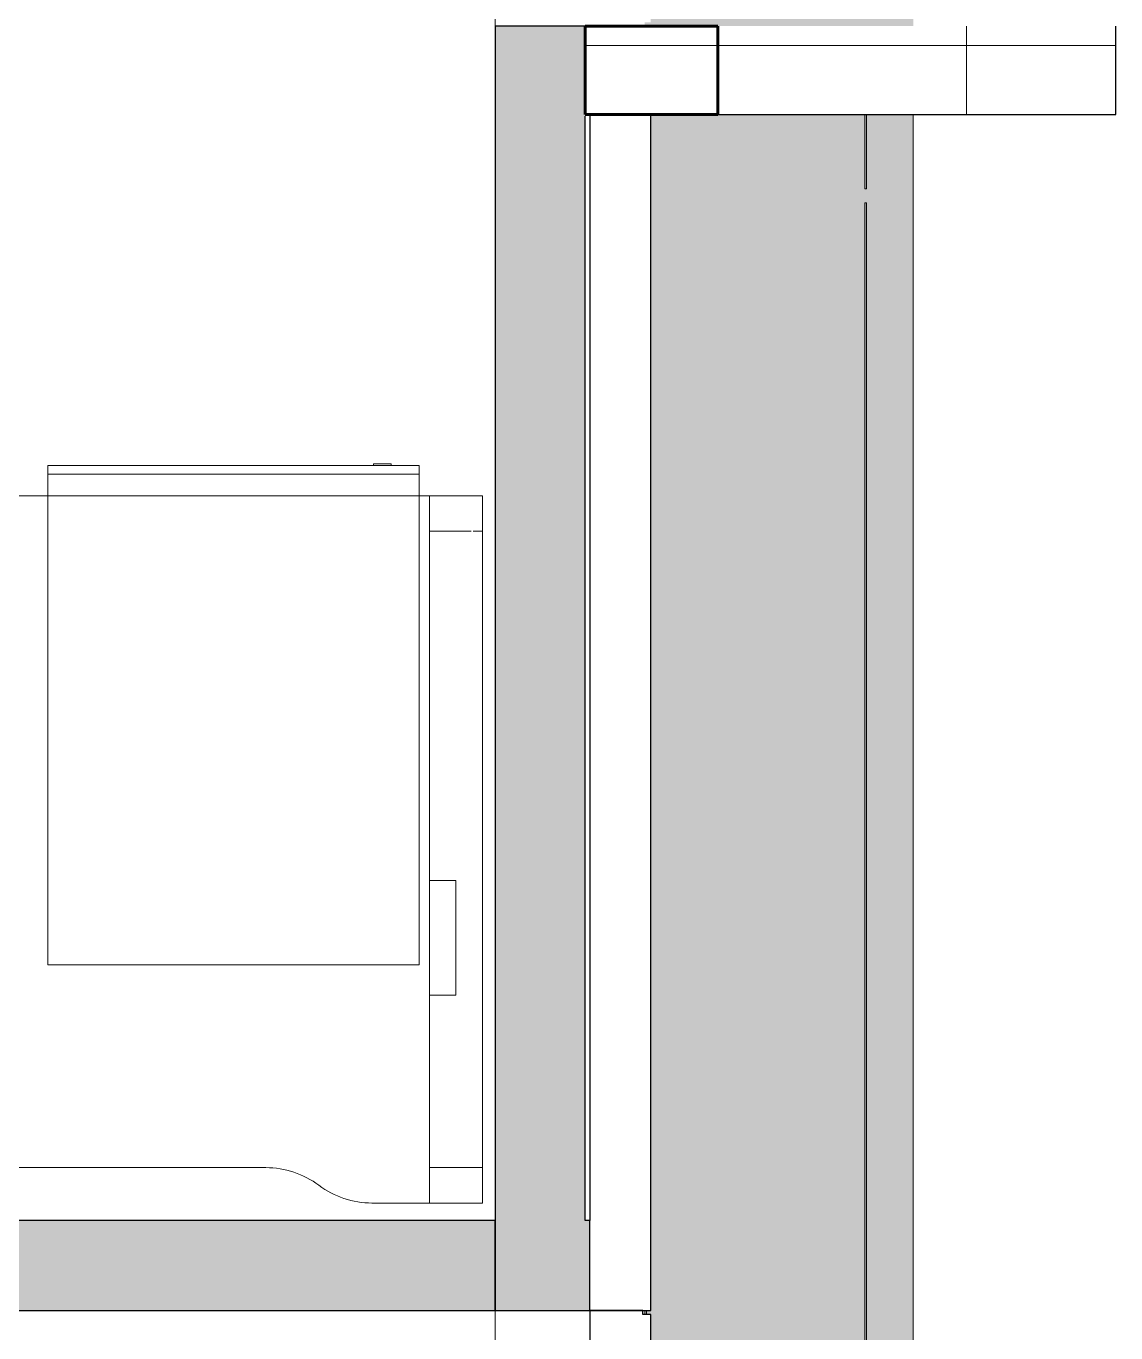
# Model space of a CAD drawing. Header units: millimetres. Extents: x 155927 to 317870, y -36033 to 97293.
# Drawn here: x 230209 to 231441, y 22771 to 24250 of the extents above; entities that cross this region are included whole.
import ezdxf

# ---------------------------------------------------------------- set-up
doc = ezdxf.new("R2010")
doc.units = ezdxf.units.MM
doc.header["$MEASUREMENT"] = 0
for name, color, linetype, lineweight in [('A-GLAZ', 7, 'CONTINUOUS', 9), ('A-GLAZ-CWMG', 7, 'CONTINUOUS', 9), ('A-WALL-PATT', 7, 'CONTINUOUS', 9), ('I-FURN', 8, 'CONTINUOUS', 9), ('I-WALL', 7, 'CONTINUOUS', 9), ('S-COLS-SYMB', 7, 'CONTINUOUS', 70)]:
    doc.layers.add(name, color=color, linetype=linetype, lineweight=lineweight)

msp = doc.modelspace()

# ---------------------------------------------------------------- hatches: boundary and pattern name
at = {"layer": 'A-GLAZ'}
h = msp.add_hatch(color=256, dxfattribs=at)
h.paths.add_polyline_path([(231174.8, 16190.6), (231211.8, 16190.6), (231211.8, 18843.6), (230914.8, 18843.6), (230914.8, 17490.6), (230910.2, 17490.6), (230910.2, 17486.3), (230914.8, 17486.3), (230914.8, 16294.9), (230910.2, 16294.9), (230910.2, 16290.6), (231174.8, 16290.6)], flags=0)
h.paths.add_polyline_path([(230914.8, 18943.6), (231211.8, 18943.6), (231211.8, 21496.6), (230914.8, 21496.6), (230914.8, 20143.6), (230910.2, 20143.6), (230910.2, 20139.3), (230914.8, 20139.3), (230914.8, 18947.9), (230910.2, 18947.9), (230910.2, 18943.6)], flags=0)
h.paths.add_polyline_path([(231053.7, 21596.6), (231211.8, 21596.6), (231211.8, 24149.6), (230914.8, 24149.6), (230914.8, 22796.6), (230910.2, 22796.6), (230910.2, 22792.3), (230914.8, 22792.3), (230914.8, 21600.9), (230910.2, 21600.9), (230910.2, 21596.6), (230914.8, 21596.6)], flags=0)
h.paths.add_polyline_path([(230910.2, 24249.6), (231211.8, 24249.6), (231211.8, 25549.6), (231174.8, 25549.6), (231174.8, 25449.6), (230910.2, 25449.6), (230910.2, 25445.3), (230914.8, 25445.3), (230914.8, 24253.9), (230910.2, 24253.9)], flags=0)
h = msp.add_hatch(color=256, dxfattribs=at)
h.paths.add_polyline_path([(230908.1, 16290.6), (230910.2, 16290.6), (230910.2, 16294.9), (230908.1, 16294.9)], flags=0)
h.paths.add_polyline_path([(230908.1, 17486.3), (230910.2, 17486.3), (230910.2, 17490.6), (230908.1, 17490.6)], flags=0)
h.paths.add_polyline_path([(230908.1, 18943.6), (230910.2, 18943.6), (230910.2, 18947.9), (230908.1, 18947.9)], flags=0)
h.paths.add_polyline_path([(230910.2, 20139.3), (230910.2, 20143.6), (230908.1, 20143.6), (230908.1, 20139.3)], flags=0)
h.paths.add_polyline_path([(230910.2, 21596.6), (230910.2, 21600.9), (230908.1, 21600.9), (230908.1, 21596.6)], flags=0)
h.paths.add_polyline_path([(230910.2, 22792.3), (230910.2, 22796.6), (230908.1, 22796.6), (230908.1, 22792.3)], flags=0)
h.paths.add_polyline_path([(230908.1, 24249.6), (230910.2, 24249.6), (230910.2, 24253.9), (230908.1, 24253.9)], flags=0)
h.paths.add_polyline_path([(230908.1, 25445.3), (230910.2, 25445.3), (230910.2, 25449.6), (230908.1, 25449.6)], flags=0)
at = {"layer": 'A-WALL-PATT'}
for points in [[(230840.8, 22796.6), (230840.8, 24249.6), (230738.8, 24249.6), (230738.8, 22796.6)], [(230846, 22796.6), (230846, 22898.6), (230840.8, 22898.6), (230840.8, 22796.6)]]:
    msp.add_hatch(color=256, dxfattribs=at).paths.add_polyline_path(points, flags=0)
h = msp.add_hatch(color=256, dxfattribs=at)
h.paths.add_polyline_path([(226635.8, 22796.6), (226635.8, 22898.6), (226472.8, 22898.6), (226472.8, 22796.6)], flags=0)
h.paths.add_polyline_path([(227645.8, 22796.6), (230738.8, 22796.6), (230738.8, 22898.6), (227645.8, 22898.6), (227645.8, 22832.9)], flags=0)

# ---------------------------------------------------------------- linework, layer by layer
at = {"layer": 'A-GLAZ', "linetype": 'Continuous'}
for p, q in [((231271.8, 24149.6), (231271.8, 24249.6)), ((230840.8, 24227.6), (231440.8, 24227.6))]:
    msp.add_line(p, q, dxfattribs=at)
at = {"layer": 'A-GLAZ', "lineweight": 30}
for p, q in [((231440.8, 24149.6), (231440.8, 24249.6)), ((230840.8, 24149.6), (231440.8, 24149.6)), ((230914.8, 24149.6), (230846, 24149.6)), ((230846, 24149.6), (230846, 22898.6)), ((230914.8, 22796.6), (230914.8, 24149.6)), ((230846, 22796.6), (230914.8, 22796.6)), ((230905.9, 22796.6), (230846, 22796.6)), ((230846, 22796.6), (230846, 22737.4)), ((230905.9, 22792.3), (230905.9, 22796.6)), ((230914.8, 22792.3), (230905.9, 22792.3)), ((230914.8, 22731.4), (230914.8, 22792.3))]:
    msp.add_line(p, q, dxfattribs=at)
at = {"layer": 'A-GLAZ'}
for p, q in [((231211.8, 21596.6), (231211.8, 24149.6)), ((230908.1, 22792.3), (230908.1, 22796.6)), ((230910.2, 22792.3), (230910.2, 22796.6))]:
    msp.add_line(p, q, dxfattribs=at)
at = {"layer": 'A-GLAZ-CWMG'}
for p, q in [((231156.8, 24065.6), (231156.8, 24149.6)), ((231158.8, 24149.6), (231158.8, 24065.6)), ((231158.8, 24065.6), (231156.8, 24065.6)), ((231156.8, 24049.6), (231158.8, 24049.6)), ((231156.8, 23307.6), (231156.8, 24049.6)), ((231158.8, 24049.6), (231158.8, 23307.6)), ((231156.8, 22932.6), (231156.8, 23307.6)), ((231158.8, 23307.6), (231158.8, 22932.6)), ((231156.8, 22565.6), (231156.8, 22932.6)), ((231158.8, 22932.6), (231158.8, 22565.6))]:
    msp.add_line(p, q, dxfattribs=at)
at = {"layer": 'I-FURN'}
for p, q in [((230653, 23752.6), (230233, 23752.6)), ((230233, 23752.6), (230233, 23742.6)), ((230233, 23742.6), (230653, 23742.6)), ((230653, 23742.6), (230233, 23742.6)), ((230233, 23742.6), (230233, 23718.3)), ((230601.4, 23754.6), (230601.4, 23752.6)), ((230601.4, 23754.6), (230621.4, 23754.6)), ((230621.4, 23754.6), (230601.4, 23754.6)), ((230621.4, 23752.6), (230621.4, 23754.6)), ((230653, 23742.6), (230653, 23752.6)), ((230653, 23718.3), (230653, 23742.6)), ((230724.6, 23718.3), (229124.6, 23718.3)), ((229124.6, 23718.3), (230724.6, 23718.3)), ((230233, 23718.3), (230233, 23187.6)), ((230653, 23187.6), (230653, 23718.3)), ((230664.6, 23718.3), (230664.6, 23678.3)), ((230664.6, 23283.3), (230664.6, 23718.3)), ((230664.6, 23718.3), (230724.6, 23718.3)), ((230724.6, 23718.3), (230664.6, 23718.3)), ((230724.6, 23678.3), (230724.6, 23718.3)), ((230724.6, 23718.3), (230724.6, 22918.3)), ((230724.6, 22918.3), (230724.6, 23718.3)), ((230724.6, 23718.3), (230724.6, 22918.3)), ((230664.6, 23678.3), (230664.6, 22958.3)), ((230711.7, 23678.3), (230664.6, 23678.3)), ((230711.7, 23678.3), (230664.6, 23678.3)), ((230724.6, 23678.3), (230714, 23678.3)), ((230724.6, 23678.3), (230714, 23678.3)), ((230724.6, 22958.3), (230724.6, 23678.3)), ((230664.6, 23153.3), (230664.6, 23283.3)), ((230664.6, 23283.3), (230694.6, 23283.3)), ((230694.6, 23283.3), (230664.6, 23283.3)), ((230694.6, 23283.3), (230694.6, 23153.3)), ((230694.6, 23153.3), (230694.6, 23283.3)), ((230233, 23187.6), (230653, 23187.6)), ((230664.6, 22918.3), (230664.6, 23153.3)), ((230694.6, 23153.3), (230664.6, 23153.3)), ((230694.6, 23153.3), (230664.6, 23153.3)), ((229647.3, 22958.3), (230479.6, 22958.3)), ((230479.6, 22958.3), (229647.3, 22958.3)), ((230664.6, 22958.3), (230664.6, 22918.3)), ((230724.6, 22958.3), (230664.6, 22958.3)), ((230724.6, 22958.3), (230664.6, 22958.3)), ((230724.6, 22918.3), (230724.6, 22958.3)), ((230599.6, 22918.3), (230724.6, 22918.3)), ((230724.6, 22918.3), (230599.6, 22918.3)), ((230724.6, 22918.3), (230664.6, 22918.3)), ((230724.6, 22918.3), (230664.6, 22918.3))]:
    msp.add_line(p, q, dxfattribs=at)
for centre, start, end in [((230479.6, 22858.3), 53.1301, 90), ((230479.6, 22858.3), 53.1301, 90), ((230599.6, 23018.3), 233.1301, 270), ((230599.6, 23018.3), 233.1301, 270)]:
    msp.add_arc(centre, 100, start, end, dxfattribs=at)
at = {"layer": 'I-WALL'}
for p, q in [((230738.8, 24249.6), (230738.8, 25449.6)), ((230738.8, 21596.6), (230738.8, 22796.6))]:
    msp.add_line(p, q, dxfattribs=at)
at = {"layer": 'I-WALL', "lineweight": 30}
for p, q in [((230738.8, 24249.6), (230738.8, 22796.6)), ((230840.8, 24249.6), (230738.8, 24249.6)), ((230840.8, 22898.6), (230840.8, 24147.6)), ((230738.8, 22898.6), (227645.8, 22898.6)), ((230738.8, 22796.6), (230738.8, 22898.6)), ((230846, 22898.6), (230840.8, 22898.6)), ((230846, 22796.6), (230846, 22898.6)), ((227645.8, 22796.6), (230738.8, 22796.6)), ((230738.8, 22796.6), (230840.8, 22796.6)), ((230840.8, 22796.6), (230846, 22796.6))]:
    msp.add_line(p, q, dxfattribs=at)
at = {"layer": 'S-COLS-SYMB', "lineweight": 60}
for p, q in [((230840.8, 24249.6), (230840.8, 24149.6)), ((230840.8, 24249.6), (230990.8, 24249.6)), ((230990.8, 24249.6), (230990.8, 24149.6)), ((230840.8, 24149.6), (230990.8, 24149.6))]:
    msp.add_line(p, q, dxfattribs=at)

doc.saveas('drawing.dxf')
